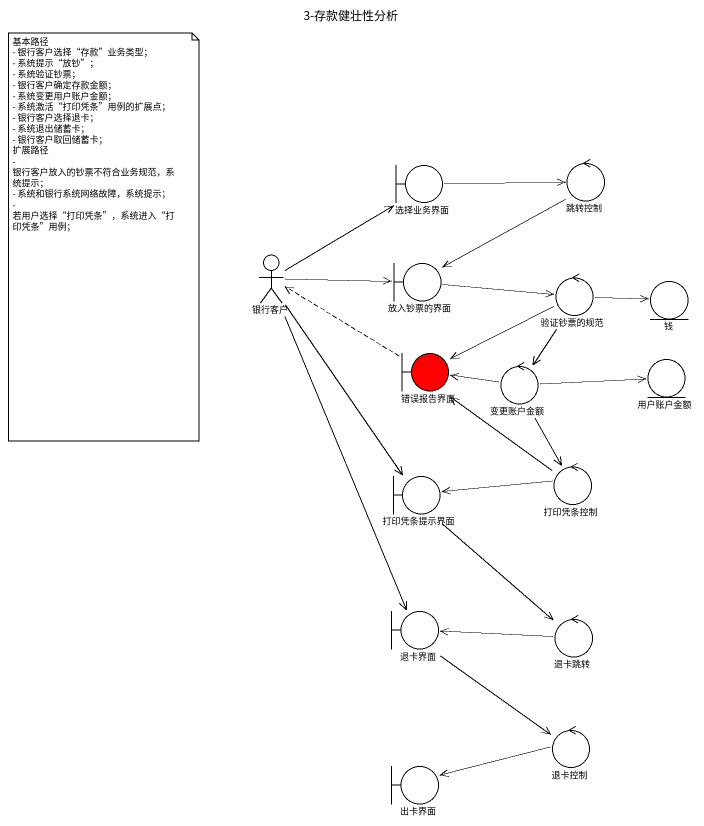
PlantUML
@startuml
title 3-存款健壮性分析
boundary 选择业务界面
control 跳转控制
actor 银行客户
boundary 放入钞票的界面
control 验证钞票的规范
entity 钱
boundary 错误报告界面 #FF0000
entity 用户账户金额
control 变更账户金额
boundary 打印凭条提示界面
control 打印凭条控制
boundary 退卡界面
control 退卡跳转
control 退卡控制
boundary 出卡界面
选择业务界面 -right-> 跳转控制
跳转控制 --> 放入钞票的界面
银行客户 -up-> 选择业务界面
银行客户 -right-> 放入钞票的界面
银行客户 --> 打印凭条提示界面
银行客户 --> 退卡界面
放入钞票的界面 -right-> 验证钞票的规范
验证钞票的规范 -right-> 钱
验证钞票的规范 -left-> 错误报告界面
验证钞票的规范 --> 变更账户金额
错误报告界面 .left.> 银行客户
变更账户金额 -left-> 错误报告界面
变更账户金额 -right-> 用户账户金额
变更账户金额 --> 打印凭条控制
打印凭条提示界面 --> 退卡跳转
打印凭条控制 -up-> 错误报告界面
打印凭条控制 -left-> 打印凭条提示界面
退卡界面 --> 退卡控制
退卡跳转 -left-> 退卡界面
退卡控制 -left-> 出卡界面
note as N1
  基本路径
  - 银行客户选择“存款”业务类型；
  - 系统提示“放钞”；
  - 系统验证钞票；
  - 银行客户确定存款金额；
  - 系统变更用户账户金额；
  - 系统激活“打印凭条”用例的扩展点；
  - 银行客户选择退卡；
  - 系统退出储蓄卡；
  - 银行客户取回储蓄卡；
  扩展路径
  - 银行客户放入的钞票不符合业务规范，系统提示；
  - 系统和银行系统网络故障，系统提示；
  - 若用户选择“打印凭条”，系统进入“打印凭条”用例；
end note
@enduml
